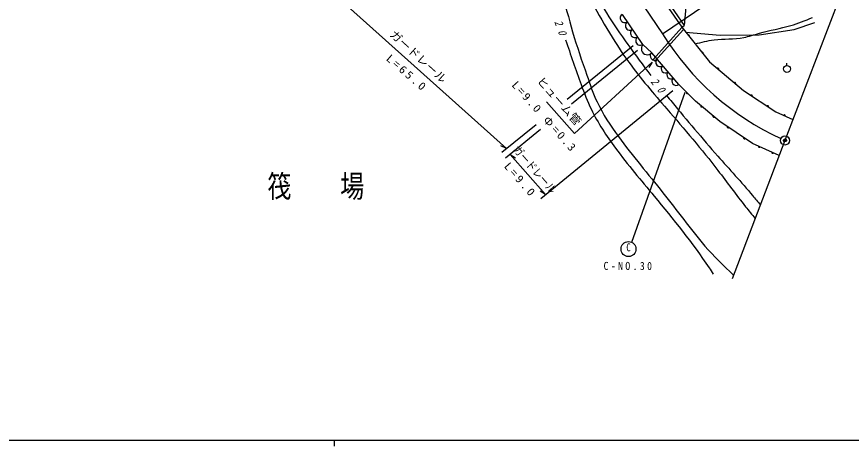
# Model space of a CAD drawing. Units: millimetres, scale not verified. Extents: x 40000 to 680000, y 20000 to 380000.
# Drawn here: x 215647 to 353216, y 204000 to 274772 of the extents above; entities that cross this region are included whole.
import ezdxf
from ezdxf.enums import TextEntityAlignment as Align

# ---------------------------------------------------------------- set-up
doc = ezdxf.new("R2010")
doc.units = ezdxf.units.MM
doc.header["$LTSCALE"] = 1000
doc.header["$PDMODE"] = 32
doc.header["$PDSIZE"] = 500
doc.layers.add('M-BGD', color=7, linetype='Continuous', lineweight=25)
doc.layers.add('M-TTL-BAND', color=7, linetype='Continuous', lineweight=25)
doc.layers.add('M-OTRS', color=6, linetype='Continuous')
doc.styles.add('ＭＳ ゴシック', font='')
doc.styles.get('ＭＳ ゴシック').set_extended_font_data('MS Gothic')

msp = doc.modelspace()

# ---------------------------------------------------------------- linework, layer by layer
at = {"layer": 'M-BGD'}
for p, q in [((309330, 296290), (325255, 273028)), ((309743, 296573), (325668, 273310)), ((306471, 295044), (322100, 271964)), ((322100, 271964), (342799, 285981)), ((262605, 283307), (296405, 253068)), ((318846, 270214), (315478, 275121)), ((320560, 267698), (325292, 272982)), ((320858, 267431), (325546, 272666)), ((325255, 273028), (325668, 273310)), ((306397, 261199), (317259, 270037)), ((320337, 268819), (318846, 270214)), ((317955, 269227), (307090, 260351)), ((324811, 263623), (320337, 268819)), ((320409, 267284), (319860, 266403)), ((320560, 267698), (320858, 267431)), ((342613, 266742), (342613, 267132)), ((302045, 244829), (323787, 262592)), ((325755, 262273), (316989, 237584)), ((295638, 252444), (301265, 257023)), ((301966, 256164), (296212, 251464)), ((296405, 253068), (295473, 253526)), ((296987, 252096), (302819, 245462)), ((296987, 252096), (297857, 251530)), ((302819, 245462), (301949, 246028))]:
    msp.add_line(p, q, dxfattribs=at)
for points in [[(293458, 320253), (300090, 318038), (302210, 314685), (318431, 296246), (326616, 283688), (325668, 273310)], [(351325, 278040), (342286, 254385), (333583, 231611)], [(325895, 272233), (331623, 271722), (338055, 271786), (343780, 272687), (347189, 273844)], [(325255, 273028), (329819, 267360), (335436, 262602), (340789, 259100), (343597, 257817)], [(326490, 271494), (326511, 271526), (326523, 271559), (326527, 271601), (326523, 271635), (326509, 271671), (326479, 271708), (326447, 271729), (326415, 271741), (326372, 271745), (326338, 271741), (326302, 271727)], [(328772, 268660), (328793, 268692), (328805, 268724), (328810, 268767), (328805, 268801), (328792, 268837), (328761, 268874), (328730, 268895), (328697, 268907), (328654, 268911), (328620, 268907), (328584, 268893)], [(320409, 267284), (307565, 255547), (303002, 260738)], [(331338, 266073), (331352, 266108), (331358, 266143), (331354, 266185), (331343, 266218), (331323, 266251), (331287, 266282), (331251, 266296), (331217, 266302), (331175, 266298), (331142, 266287), (331109, 266267)], [(341342, 251916), (336944, 253891), (331557, 257482), (327516, 260882), (324811, 263623)], [(334146, 263694), (334161, 263730), (334166, 263764), (334163, 263806), (334151, 263839), (334132, 263872), (334095, 263903), (334060, 263917), (334025, 263923), (333983, 263919), (333950, 263908), (333917, 263888)], [(326058, 262359), (326041, 262325), (326032, 262291), (326032, 262249), (326040, 262215), (326057, 262181), (326091, 262147), (326125, 262130), (326158, 262121), (326201, 262121), (326235, 262129), (326269, 262146)], [(336900, 261644), (336909, 261681), (336911, 261716), (336902, 261757), (336887, 261789), (336863, 261819), (336823, 261845), (336786, 261855), (336751, 261856), (336710, 261847), (336678, 261832), (336649, 261808)], [(328411, 260128), (328397, 260093), (328392, 260059), (328396, 260016), (328407, 259983), (328427, 259951), (328463, 259920), (328499, 259906), (328533, 259900), (328576, 259904), (328609, 259915), (328641, 259935)], [(339576, 259893), (339586, 259930), (339587, 259965), (339578, 260006), (339563, 260038), (339539, 260067), (339499, 260094), (339463, 260103), (339428, 260105), (339386, 260096), (339355, 260081), (339325, 260057)], [(330432, 258429), (330418, 258393), (330412, 258359), (330416, 258317), (330427, 258284), (330447, 258251), (330484, 258220), (330519, 258206), (330554, 258201), (330596, 258204), (330629, 258216), (330661, 258236)], [(342329, 258396), (342333, 258433), (342329, 258468), (342314, 258508), (342295, 258537), (342267, 258563), (342223, 258583), (342185, 258587), (342151, 258583), (342111, 258568), (342082, 258548), (342056, 258520)], [(332779, 256668), (332769, 256631), (332767, 256596), (332776, 256554), (332791, 256523), (332814, 256493), (332854, 256466), (332890, 256456), (332925, 256455), (332967, 256463), (332999, 256478), (333028, 256501)], [(335473, 254872), (335463, 254835), (335461, 254800), (335469, 254759), (335484, 254727), (335508, 254697), (335548, 254670), (335584, 254660), (335619, 254659), (335661, 254667), (335692, 254682), (335722, 254705)], [(337907, 253458), (337903, 253421), (337907, 253386), (337922, 253346), (337942, 253318), (337970, 253292), (338014, 253272), (338052, 253268), (338087, 253273), (338126, 253288), (338155, 253308), (338181, 253336)], [(340106, 252471), (340102, 252433), (340106, 252399), (340121, 252359), (340141, 252330), (340169, 252305), (340213, 252285), (340251, 252281), (340285, 252285), (340325, 252300), (340354, 252320), (340379, 252348)]]:
    msp.add_lwpolyline(points, dxfattribs=at)
for centre, radius in [((342613, 266172), 570), ((342286, 254385), 750), ((342286, 254385), 30), ((316491, 236489), 1231)]:
    msp.add_circle(centre, radius, dxfattribs=at)
for centre, radius, start, end in [((315875, 274543), 750, 124.46082, 304.46082), ((316724, 273306), 750, 124.46082, 304.46082), ((317572, 272069), 750, 124.46082, 304.46082), ((318421, 270832), 750, 124.46082, 304.46082), ((360385, 295607), 44998, 211.6974, 245.34776), ((319607, 269502), 1000, 136.90915, 316.90915), ((320765, 268321), 700, 130.73211, 310.73211), ((321679, 267260), 700, 130.73211, 310.73211), ((322593, 266200), 700, 130.73211, 310.73211), ((323473, 265177), 650, 130.73211, 310.73211), ((324354, 264154), 700, 130.73211, 310.73211)]:
    msp.add_arc(centre, radius, start, end, dxfattribs=at)
for points, knots in [([(272790, 312642), (275471, 311856), (278152, 311070), (280790, 310110), (282501, 309487), (284193, 308791), (285753, 307882), (287774, 306703), (289572, 305167), (291525, 303831), (293505, 302456), (295627, 301286), (297399, 299679), (298387, 298774), (299274, 297746), (300032, 296640), (301250, 294875), (302140, 292909), (303071, 290969), (305084, 286727), (307375, 282689), (309654, 278613), (311766, 274718), (313940, 270840), (316540, 267271), (318482, 264595), (320659, 262089), (322819, 259574), (325695, 256251), (328560, 252931), (331225, 249446), (332760, 247469), (334226, 245437), (335782, 243471), (336304, 242821), (336836, 242179), (337380, 241547)], [0, 0, 0, 0, 1, 1, 1, 2, 2, 2, 3, 3, 3, 4, 4, 4, 5, 5, 5, 6, 6, 6, 7, 7, 7, 8, 8, 8, 9, 9, 9, 10, 10, 10, 11, 11, 11, 12, 12, 12, 12]), ([(189832, 285815), (191163, 286816), (192494, 287817), (193870, 288751), (194893, 289446), (195940, 290103), (196971, 290791), (198457, 291784), (199907, 292842), (201214, 294055), (202175, 294938), (203062, 295901), (203988, 296829), (204540, 297382), (205106, 297920), (205701, 298420), (209027, 301244), (213297, 302872), (217547, 304043), (219501, 304574), (221451, 305004), (223405, 305449), (225923, 305995), (228421, 306594), (230950, 307042), (232722, 307346), (234505, 307583), (236292, 307792), (237945, 307979), (239600, 308135), (241260, 308261), (242695, 308365), (244133, 308448), (245571, 308448), (246525, 308454), (247478, 308432), (248430, 308354), (249259, 308282), (250086, 308163), (250914, 308167), (251663, 308169), (252412, 308272), (253163, 308308), (253882, 308339), (254601, 308309), (255319, 308261), (257343, 308140), (259358, 307850), (261338, 307417), (262988, 307047), (264613, 306581), (266258, 306199), (268336, 305695), (270438, 305320), (272538, 304886), (274981, 304358), (277407, 303743), (279755, 302871), (281656, 302174), (283509, 301310), (285191, 300200), (286846, 299082), (288310, 297699), (289924, 296498), (291297, 295469), (292780, 294581), (294002, 293405), (294738, 292691), (295385, 291879), (296017, 291062), (296953, 289846), (297841, 288603), (298803, 287414), (300081, 285795), (301485, 284281), (302740, 282634), (303648, 281439), (304487, 280181), (305130, 278838), (306127, 276774), (306659, 274503), (307286, 272277), (307976, 269855), (308812, 267507), (309629, 265134), (310132, 263641), (310649, 262149), (311316, 260729), (312263, 258707), (313511, 256827), (314831, 255011), (317166, 251824), (319750, 248862), (322177, 245760), (324501, 242853), (326650, 239816), (329067, 236996), (330562, 235317), (332161, 233742), (333802, 232185)], [0, 0, 0, 0, 1, 1, 1, 2, 2, 2, 3, 3, 3, 4, 4, 4, 5, 5, 5, 6, 6, 6, 7, 7, 7, 8, 8, 8, 9, 9, 9, 10, 10, 10, 11, 11, 11, 12, 12, 12, 13, 13, 13, 14, 14, 14, 15, 15, 15, 16, 16, 16, 17, 17, 17, 18, 18, 18, 19, 19, 19, 20, 20, 20, 21, 21, 21, 22, 22, 22, 23, 23, 23, 24, 24, 24, 25, 25, 25, 26, 26, 26, 27, 27, 27, 28, 28, 28, 29, 29, 29, 30, 30, 30, 31, 31, 31, 32, 32, 32, 33, 33, 33, 33]), ([(302538, 294399), (303144, 293157), (303750, 291914), (304365, 290677), (305755, 287878), (307190, 285102), (308708, 282370), (310019, 280010), (311390, 277682), (312844, 275408), (315118, 271858), (317589, 268436), (320173, 265100)], [0, 0, 0, 0, 1, 1, 1, 2, 2, 2, 3, 3, 3, 4, 4, 4, 4]), ([(327457, 270293), (328493, 270558), (329529, 270823), (330587, 270951), (332209, 271149), (333882, 271025), (335478, 271336), (336350, 271506), (337199, 271805), (338061, 272050), (339771, 272537), (341532, 272810), (343227, 273314), (344440, 273675), (345620, 274154), (346799, 274633)], [0, 0, 0, 0, 1, 1, 1, 2, 2, 2, 3, 3, 3, 4, 4, 4, 5, 5, 5, 5]), ([(306097, 270972), (306963, 268510), (307784, 266038), (308683, 263582), (309187, 262197), (309725, 260825), (310368, 259503), (311456, 257245), (312857, 255138), (314359, 253118), (316377, 250394), (318559, 247819), (320718, 245216), (323881, 241402), (326995, 237530), (329763, 233422), (330001, 233068), (330237, 232713), (330472, 232358)], [0, 0, 0, 0, 1, 1, 1, 2, 2, 2, 3, 3, 3, 4, 4, 4, 5, 5, 5, 6, 6, 6, 6]), ([(322776, 261809), (323072, 261443), (323368, 261077), (323666, 260712), (326128, 257703), (328644, 254745), (331197, 251817), (333125, 249656), (335085, 247528), (336949, 245294), (337379, 244788), (337804, 244278), (338228, 243767)], [0, 0, 0, 0, 1, 1, 1, 2, 2, 2, 3, 3, 3, 4, 4, 4, 4])]:
    msp.add_open_spline(points, degree=3, knots=knots, dxfattribs=at)
at = {"layer": 'M-OTRS'}
msp.add_point((342286, 254385), dxfattribs=at)
at = {"layer": 'M-TTL-BAND'}
for p, q in [((40000, 205000), (579000, 205000)), ((268000, 205000), (268000, 204000))]:
    msp.add_line(p, q, dxfattribs=at)

# ---------------------------------------------------------------- texts
at = {"layer": 'M-BGD', "style": 'ＭＳ ゴシック'}
for s, rotation, width, p in [('ガードレール', 317.8, 1.1, (276749, 271409)), ('ヒューム管', 311.4, 1.1, (300995, 263896)), ('ガードレール', 311.2, 0.9, (297034, 252559))]:
    msp.add_text(s, height=1320, rotation=rotation, dxfattribs=dict(at, width=width)).set_placement(p, align=Align.BOTTOM_LEFT)
at = {"layer": 'M-BGD', "style": 'ＭＳ ゴシック', "width": 0.8}
for s, height, p in [('筏\u3000\u3000場', 3666, (256960, 243903)), ('C', 1320, (316131, 235720))]:
    msp.add_text(s, height=height, dxfattribs=at).set_placement(p, align=Align.BOTTOM_LEFT)
at = {"layer": 'M-BGD', "char_height": 1320, "attachment_point": 7, "style": 'ＭＳ ゴシック'}
for s, insert, rotation in [('\\T2.07;\\W0.9;\\Q15;20', (304230, 273939), 290.1), ('\\T1.4;\\W1.1;L=65.0', (276407, 267685), 319.1), ('\\T1.31;\\W1.1;L=9.0\\~Φ=0.3', (297114, 263426), 311.8), ('\\T2.07;\\W0.9;\\Q15;20', (320053, 264025), 308.4), ('\\T1.42;\\W1.1;L=9.0', (295868, 250065), 311.1)]:
    msp.add_mtext(s, dxfattribs=dict(at, insert=insert, rotation=rotation))
at = {"layer": 'M-BGD', "insert": (312379, 233030), "char_height": 1320, "attachment_point": 7, "style": 'ＭＳ ゴシック'}
msp.add_mtext('\\T1.48;\\W0.9;C-NO.30', dxfattribs=at)

doc.saveas('drawing.dxf')
